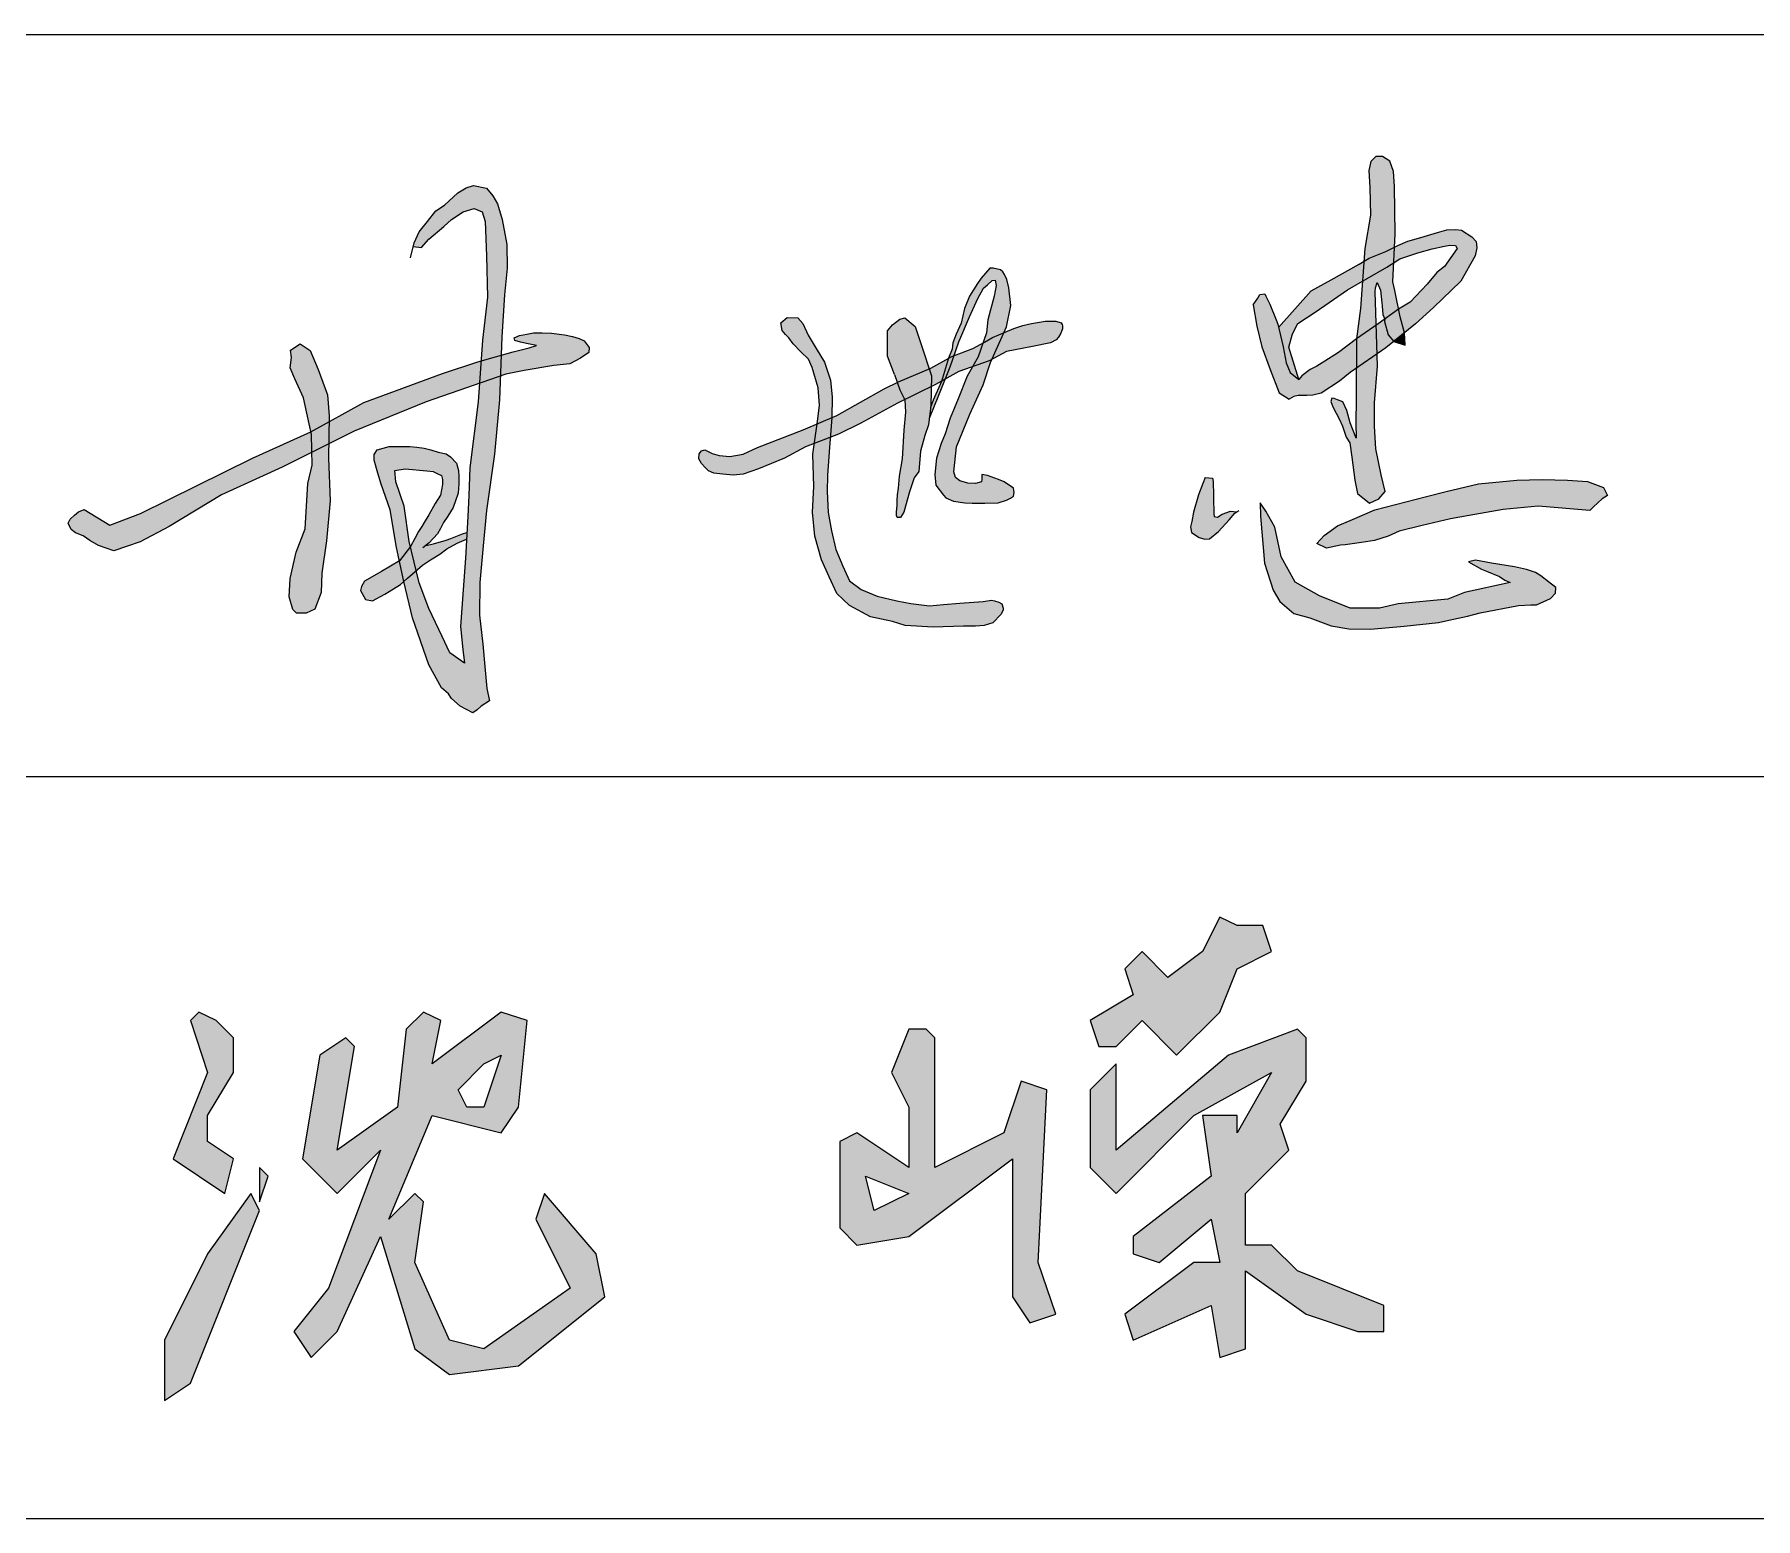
# Model space of a CAD drawing. Header units: millimetres. Extents: x 866309 to 879639, y 39442 to 44891.
# Drawn here: x 871015.65 to 871030.72, y 39488.13 to 39501.13 of the extents above; entities that cross this region are included whole.
import ezdxf

# ---------------------------------------------------------------- set-up
doc = ezdxf.new("R2010")
doc.units = ezdxf.units.MM
doc.header["$LTSCALE"] = 1000
doc.header["$MEASUREMENT"] = 0
doc.layers.add('HATCH', color=8, linetype='Continuous')

msp = doc.modelspace()

# ---------------------------------------------------------------- hatches: boundary and pattern name
at = {"linetype": 'Continuous'}
h = msp.add_hatch(color=256, dxfattribs=at)
h.paths.add_polyline_path([(871024.212, 39491.279), (871024.212, 39490.069), (871024.363, 39489.842), (871024.59, 39489.917), (871024.438, 39490.371), (871024.514, 39491.884), (871024.287, 39491.959), (871024.136, 39491.506), (871023.531, 39491.203), (871023.531, 39492.337), (871023.455, 39492.413), (871023.304, 39492.413), (871023.153, 39492.035), (871023.304, 39491.732), (871023.304, 39491.203), (871022.85, 39491.506), (871022.699, 39491.43), (871022.699, 39490.674), (871022.85, 39490.522), (871023.304, 39490.598)])
h.paths.add_polyline_path([(871023.304, 39490.976), (871023.002, 39490.825), (871022.926, 39491.127)], flags=16)
h.paths.add_polyline_path([(871026.027, 39492.564), (871026.178, 39492.942), (871026.48, 39493.094), (871026.405, 39493.321), (871026.178, 39493.321), (871026.027, 39493.396), (871025.875, 39493.094), (871025.573, 39492.867), (871025.346, 39493.094), (871025.195, 39492.942), (871025.27, 39492.716), (871024.892, 39492.489), (871024.968, 39492.262), (871025.119, 39492.262), (871025.346, 39492.489), (871025.648, 39492.186)])
h.paths.add_polyline_path([(871026.783, 39491.959), (871026.783, 39492.337), (871026.707, 39492.413), (871026.102, 39492.186), (871025.119, 39491.354), (871025.119, 39492.111), (871024.892, 39491.884), (871024.892, 39491.203), (871025.119, 39490.976), (871025.8, 39491.657), (871026.48, 39492.035), (871026.178, 39491.506), (871026.178, 39491.657), (871025.875, 39491.657), (871025.951, 39491.127), (871025.27, 39490.598), (871025.27, 39490.447), (871025.497, 39490.371), (871025.951, 39490.749), (871026.027, 39490.371), (871025.8, 39490.371), (871025.195, 39489.917), (871025.27, 39489.691), (871025.951, 39489.993), (871026.027, 39489.539), (871026.253, 39489.615), (871026.253, 39490.296), (871026.783, 39489.917), (871027.237, 39489.766), (871027.463, 39489.766), (871027.463, 39489.993), (871026.707, 39490.296), (871026.48, 39490.522), (871026.253, 39490.522), (871026.253, 39490.976), (871026.632, 39491.354), (871026.556, 39491.581)])
h = msp.add_hatch(color=256, dxfattribs=at)
h.paths.add_polyline_path([(871017.164, 39491.43), (871017.164, 39491.657), (871017.391, 39492.035), (871017.391, 39492.337), (871017.24, 39492.489), (871017.088, 39492.564), (871017.013, 39492.489), (871017.164, 39492.035), (871016.862, 39491.279), (871017.315, 39490.976), (871017.391, 39491.279)])
h.paths.add_polyline_path([(871017.693, 39491.127), (871017.618, 39491.203), (871017.618, 39490.901)])
h.paths.add_polyline_path([(871017.618, 39490.825), (871017.542, 39490.976), (871017.164, 39490.447), (871016.786, 39489.691), (871016.786, 39489.161), (871017.013, 39489.312)])
h.paths.add_polyline_path([(871019.13, 39491.657), (871019.735, 39491.506), (871019.887, 39491.732), (871019.962, 39492.489), (871019.735, 39492.564), (871019.13, 39492.111), (871019.206, 39492.489), (871019.055, 39492.564), (871018.903, 39492.413), (871018.828, 39491.732), (871018.298, 39491.354), (871018.45, 39492.262), (871018.374, 39492.337), (871018.147, 39492.186), (871017.996, 39491.279), (871018.298, 39490.976), (871018.677, 39491.354), (871018.223, 39490.144), (871017.92, 39489.766), (871018.072, 39489.539), (871018.298, 39489.766), (871018.677, 39490.598), (871018.979, 39489.615), (871019.282, 39489.388), (871019.887, 39489.464), (871020.643, 39490.069), (871020.567, 39490.447), (871020.113, 39490.976), (871020.038, 39490.749), (871020.34, 39490.144), (871019.584, 39489.615), (871019.282, 39489.691), (871018.979, 39490.371), (871019.055, 39490.901), (871018.979, 39490.976), (871018.752, 39490.749)])
h.paths.add_polyline_path([(871019.357, 39491.884), (871019.584, 39492.111), (871019.735, 39492.186), (871019.584, 39491.732), (871019.433, 39491.732)], flags=16)
at = {"layer": 'HATCH'}
for points in [[(871027.557, 39499.795), (871027.547, 39499.925), (871027.515, 39500.016), (871027.452, 39500.058), (871027.393, 39500.058), (871027.351, 39500.013), (871027.333, 39499.936), (871027.34, 39499.785), (871027.347, 39499.543), (871027.298, 39499.252), (871027.29, 39499.141), (871027.336, 39499.168), (871027.48, 39499.227), (871027.559, 39499.264), (871027.564, 39499.381)], [(871019.765, 39498.846), (871019.787, 39499.081), (871019.784, 39499.287), (871019.744, 39499.506), (871019.701, 39499.642), (871019.661, 39499.712), (871019.605, 39499.781), (871019.493, 39499.803), (871019.429, 39499.784), (871019.354, 39499.739), (871019.239, 39499.632), (871019.162, 39499.581), (871019.089, 39499.488), (871019.015, 39499.399), (871018.972, 39499.303), (871018.963, 39499.268), (871019.037, 39499.261), (871019.101, 39499.335), (871019.233, 39499.446), (871019.3, 39499.507), (871019.401, 39499.574), (871019.499, 39499.601), (871019.567, 39499.574), (871019.594, 39499.487), (871019.607, 39499.187), (871019.614, 39498.826), (871019.57, 39498.448), (871019.558, 39498.267), (871019.735, 39498.318), (871019.741, 39498.477)], [(871028.272, 39499.312), (871028.233, 39499.354), (871028.145, 39499.412), (871028.093, 39499.417), (871028.016, 39499.415), (871027.935, 39499.392), (871027.789, 39499.349), (871027.675, 39499.316), (871027.585, 39499.277), (871027.559, 39499.264), (871027.552, 39499.128), (871027.605, 39499.162), (871027.761, 39499.215), (871027.887, 39499.249), (871027.994, 39499.271), (871028.041, 39499.28), (871028.09, 39499.278), (871028.106, 39499.253), (871027.996, 39499.094), (871027.929, 39499.043), (871027.842, 39498.94), (871027.693, 39498.782), (871027.593, 39498.722), (871027.607, 39498.652), (871027.645, 39498.514), (871027.74, 39498.591), (871027.898, 39498.736), (871028.139, 39498.965), (871028.262, 39499.188), (871028.279, 39499.258)], [(871027.559, 39499.264), (871027.48, 39499.227), (871027.336, 39499.168), (871027.29, 39499.141), (871027.277, 39498.965), (871027.489, 39499.087), (871027.552, 39499.128)], [(871023.836, 39498.653), (871023.908, 39498.814), (871023.958, 39498.904), (871023.994, 39498.935), (871024.035, 39498.971), (871024.06, 39498.975), (871024.068, 39498.927), (871024.05, 39498.834), (871023.997, 39498.627), (871023.984, 39498.512), (871023.954, 39498.424), (871023.967, 39498.432), (871024.037, 39498.472), (871024.135, 39498.513), (871024.158, 39498.566), (871024.196, 39498.752), (871024.18, 39498.907), (871024.161, 39498.979), (871024.143, 39499.024), (871024.126, 39499.049), (871024.106, 39499.064), (871024.044, 39499.081), (871024.013, 39499.081), (871023.937, 39498.993), (871023.905, 39498.944), (871023.871, 39498.891), (871023.834, 39498.833), (871023.792, 39498.726), (871023.763, 39498.597), (871023.72, 39498.502), (871023.689, 39498.426), (871023.684, 39498.369), (871023.652, 39498.29), (871023.68, 39498.305), (871023.699, 39498.312), (871023.742, 39498.435)], [(871026.862, 39498.695), (871027.146, 39498.889), (871027.277, 39498.965), (871027.29, 39499.141), (871027.247, 39499.116), (871027.001, 39498.977), (871026.826, 39498.88), (871026.542, 39498.561), (871026.581, 39498.392), (871026.609, 39498.251), (871026.643, 39498.165), (871026.72, 39498.105), (871026.631, 39498.389), (871026.665, 39498.505), (871026.71, 39498.594)], [(871027.552, 39499.128), (871027.489, 39499.087), (871027.277, 39498.965), (871027.259, 39498.725), (871027.224, 39498.462), (871027.397, 39498.579), (871027.394, 39498.691), (871027.389, 39498.873), (871027.391, 39498.906), (871027.406, 39498.953), (871027.434, 39498.888), (871027.447, 39498.777), (871027.449, 39498.747), (871027.455, 39498.674), (871027.471, 39498.632), (871027.593, 39498.722), (871027.561, 39498.883), (871027.543, 39498.96)], [(871026.535, 39498.589), (871026.52, 39498.628), (871026.464, 39498.763), (871026.429, 39498.833), (871026.421, 39498.856), (871026.378, 39498.848), (871026.361, 39498.817), (871026.32, 39498.759), (871026.352, 39498.572), (871026.395, 39498.39), (871026.467, 39498.191), (871026.548, 39497.989), (871026.634, 39497.932), (871026.676, 39497.957), (871026.713, 39497.963), (871026.738, 39497.964), (871026.788, 39497.964), (871026.843, 39497.966), (871026.914, 39497.985), (871027.075, 39498.09), (871027.169, 39498.167), (871027.222, 39498.204), (871027.224, 39498.462), (871027.066, 39498.34), (871026.946, 39498.265), (871026.876, 39498.222), (871026.82, 39498.191), (871026.746, 39498.138), (871026.72, 39498.105), (871026.643, 39498.165), (871026.609, 39498.251), (871026.581, 39498.392)], [(871027.607, 39498.652), (871027.593, 39498.722), (871027.592, 39498.722), (871027.471, 39498.632), (871027.469, 39498.613), (871027.501, 39498.497), (871027.55, 39498.437), (871027.645, 39498.514)], [(871022.618, 39498.098), (871022.567, 39498.256), (871022.493, 39498.377), (871022.423, 39498.492), (871022.376, 39498.596), (871022.333, 39498.645), (871022.238, 39498.649), (871022.184, 39498.6), (871022.195, 39498.534), (871022.225, 39498.5), (871022.252, 39498.47), (871022.29, 39498.417), (871022.359, 39498.346), (871022.426, 39498.283), (871022.457, 39498.209), (871022.511, 39498.032), (871022.523, 39497.88), (871022.504, 39497.736), (871022.501, 39497.716), (871022.629, 39497.771), (871022.633, 39497.95)], [(871023.413, 39498.412), (871023.361, 39498.568), (871023.269, 39498.644), (871023.224, 39498.632), (871023.16, 39498.584), (871023.116, 39498.532), (871023.116, 39498.448), (871023.116, 39498.308), (871023.18, 39498.147), (871023.203, 39498.08), (871023.214, 39498.085), (871023.484, 39498.2)], [(871024.546, 39498.427), (871024.593, 39498.452), (871024.615, 39498.474), (871024.636, 39498.509), (871024.651, 39498.547), (871024.651, 39498.575), (871024.647, 39498.586), (871024.638, 39498.6), (871024.591, 39498.615), (871024.498, 39498.615), (871024.448, 39498.608), (871024.378, 39498.595), (871024.301, 39498.578), (871024.224, 39498.552), (871024.147, 39498.518), (871024.135, 39498.513), (871024.032, 39498.281), (871024.16, 39498.349), (871024.387, 39498.393)], [(871027.397, 39498.579), (871027.224, 39498.462), (871027.222, 39498.204), (871027.405, 39498.328)], [(871027.501, 39498.497), (871027.469, 39498.613), (871027.471, 39498.632), (871027.415, 39498.591), (871027.397, 39498.579), (871027.405, 39498.328), (871027.482, 39498.382), (871027.55, 39498.437)], [(871018.215, 39497.971), (871018.132, 39498.193), (871018.062, 39498.359), (871017.974, 39498.416), (871017.891, 39498.36), (871017.897, 39498.296), (871017.886, 39498.208), (871017.929, 39498.109), (871018.003, 39497.945), (871018.032, 39497.811), (871018.068, 39497.647), (871018.228, 39497.736), (871018.229, 39497.786)], [(871020.428, 39498.29), (871020.502, 39498.342), (871020.504, 39498.385), (871020.461, 39498.443), (871020.416, 39498.465), (871020.358, 39498.48), (871020.29, 39498.496), (871020.175, 39498.509), (871020.094, 39498.513), (871020.018, 39498.513), (871019.958, 39498.502), (871019.896, 39498.49), (871019.849, 39498.469), (871019.853, 39498.445), (871019.904, 39498.432), (871019.972, 39498.416), (871020.043, 39498.401), (871019.981, 39498.383), (871019.838, 39498.348), (871019.735, 39498.318), (871019.728, 39498.134), (871019.775, 39498.15), (871019.937, 39498.183), (871020.195, 39498.226), (871020.337, 39498.243)], [(871023.912, 39498.303), (871023.954, 39498.424), (871023.864, 39498.375), (871023.699, 39498.312), (871023.665, 39498.215), (871023.622, 39498.107), (871023.741, 39498.175), (871023.861, 39498.217)], [(871024.135, 39498.513), (871024.037, 39498.472), (871023.967, 39498.432), (871023.954, 39498.424), (871023.912, 39498.303), (871023.861, 39498.217), (871024.009, 39498.269), (871024.032, 39498.281)], [(871027.645, 39498.514), (871027.55, 39498.437), (871027.649, 39498.406)], [(871019.077, 39497.908), (871019.544, 39498.07), (871019.558, 39498.267), (871019.529, 39498.259), (871019.222, 39498.158), (871018.532, 39497.904), (871018.228, 39497.736), (871018.224, 39497.541), (871018.447, 39497.652)], [(871019.735, 39498.318), (871019.558, 39498.267), (871019.544, 39498.07), (871019.728, 39498.134)], [(871023.652, 39498.29), (871023.497, 39498.205), (871023.484, 39498.2), (871023.504, 39498.138), (871023.502, 39498.041), (871023.539, 39498.06), (871023.59, 39498.088)], [(871023.956, 39498.058), (871024.02, 39498.254), (871024.032, 39498.281), (871024.009, 39498.269), (871023.861, 39498.217), (871023.814, 39498.135), (871023.736, 39497.936), (871023.665, 39497.767), (871023.621, 39497.63), (871023.586, 39497.543), (871023.547, 39497.415), (871023.531, 39497.273), (871023.54, 39497.178), (871023.607, 39497.092), (871023.627, 39497.067), (871023.696, 39497.04), (871023.795, 39497.023), (871023.86, 39497.021), (871023.969, 39497.021), (871024.087, 39497.025), (871024.158, 39497.048), (871024.193, 39497.064), (871024.222, 39497.084), (871024.228, 39497.115), (871024.22, 39497.153), (871024.138, 39497.209), (871024.088, 39497.228), (871023.994, 39497.263), (871023.944, 39497.271), (871023.944, 39497.232), (871023.941, 39497.208), (871023.889, 39497.194), (871023.82, 39497.197), (871023.751, 39497.216), (871023.713, 39497.245), (871023.697, 39497.296), (871023.721, 39497.516), (871023.839, 39497.802)], [(871023.699, 39498.312), (871023.68, 39498.305), (871023.652, 39498.29), (871023.59, 39498.088), (871023.622, 39498.107), (871023.665, 39498.215)], [(871027.408, 39498.222), (871027.405, 39498.328), (871027.222, 39498.204), (871027.221, 39497.936), (871027.219, 39497.722), (871027.221, 39497.592), (871027.168, 39497.726), (871027.14, 39497.832), (871027.105, 39497.908), (871027.057, 39497.927), (871027.03, 39497.939), (871027.009, 39497.941), (871027, 39497.912), (871027.017, 39497.866), (871027.075, 39497.754), (871027.102, 39497.695), (871027.133, 39497.6), (871027.167, 39497.549), (871027.183, 39497.423), (871027.211, 39497.224), (871027.234, 39497.107), (871027.339, 39497.022), (871027.419, 39497.059), (871027.474, 39497.123), (871027.44, 39497.269), (871027.394, 39497.498), (871027.383, 39497.697), (871027.383, 39497.899)], [(871019.015, 39496.324), (871018.99, 39496.429), (871018.915, 39496.364), (871018.882, 39496.336), (871018.882, 39496.334), (871018.958, 39496.016), (871019.101, 39495.604), (871019.211, 39495.405), (871019.273, 39495.351), (871019.299, 39495.311), (871019.376, 39495.242), (871019.485, 39495.186), (871019.524, 39495.212), (871019.558, 39495.244), (871019.631, 39495.289), (871019.61, 39495.399), (871019.593, 39495.559), (871019.573, 39495.787), (871019.545, 39496.04), (871019.549, 39496.325), (871019.578, 39496.647), (871019.605, 39496.956), (871019.675, 39497.45), (871019.72, 39497.926), (871019.728, 39498.134), (871019.544, 39498.07), (871019.533, 39497.908), (871019.459, 39497.331), (871019.452, 39497.087), (871019.442, 39496.905), (871019.422, 39496.54), (871019.401, 39496.261), (871019.378, 39495.94), (871019.398, 39495.739), (871019.412, 39495.621), (871019.285, 39495.711), (871019.219, 39495.852), (871019.1, 39496.1)], [(871023.504, 39498.138), (871023.484, 39498.2), (871023.214, 39498.085), (871023.203, 39498.08), (871023.226, 39498.014), (871023.269, 39497.927), (871023.502, 39498.041)], [(871023.622, 39498.107), (871023.59, 39498.088), (871023.517, 39497.924), (871023.495, 39497.86), (871023.484, 39497.766), (871023.566, 39497.966)], [(871023.206, 39497.897), (871023.269, 39497.927), (871023.226, 39498.014), (871023.203, 39498.08), (871023.087, 39498.023), (871022.675, 39497.79), (871022.629, 39497.771), (871022.617, 39497.598), (871022.688, 39497.625), (871022.884, 39497.723)], [(871023.497, 39497.875), (871023.502, 39498.041), (871023.269, 39497.927), (871023.274, 39497.819), (871023.26, 39497.661), (871023.245, 39497.409), (871023.22, 39497.257), (871023.211, 39497.154), (871023.201, 39497.095), (871023.199, 39497.045), (871023.199, 39497.001), (871023.192, 39496.944), (871023.193, 39496.915), (871023.198, 39496.903), (871023.205, 39496.896), (871023.232, 39496.897), (871023.261, 39496.941), (871023.311, 39497.122), (871023.352, 39497.242), (871023.393, 39497.298), (871023.405, 39497.478), (871023.445, 39497.614), (871023.477, 39497.707)], [(871017.284, 39497.093), (871017.816, 39497.338), (871018.077, 39497.468), (871018.073, 39497.624), (871018.068, 39497.647), (871017.557, 39497.415), (871016.577, 39496.931), (871016.308, 39496.829), (871016.084, 39496.967), (871016.032, 39496.944), (871015.997, 39496.917), (871015.961, 39496.882), (871015.943, 39496.845), (871015.968, 39496.792), (871016.007, 39496.761), (871016.073, 39496.734), (871016.133, 39496.695), (871016.209, 39496.651), (871016.343, 39496.604), (871016.454, 39496.641), (871016.574, 39496.684), (871016.828, 39496.816)], [(871018.228, 39497.736), (871018.068, 39497.647), (871018.073, 39497.624), (871018.077, 39497.468), (871018.224, 39497.541)], [(871022.398, 39497.516), (871022.478, 39497.546), (871022.501, 39497.716), (871022.38, 39497.665), (871021.978, 39497.51), (871021.853, 39497.451), (871021.736, 39497.43), (871021.644, 39497.439), (871021.583, 39497.456), (871021.517, 39497.489), (871021.49, 39497.48), (871021.469, 39497.454), (871021.466, 39497.411), (871021.49, 39497.369), (871021.521, 39497.333), (871021.551, 39497.305), (871021.596, 39497.283), (871021.674, 39497.274), (871021.765, 39497.267), (871021.853, 39497.274), (871021.989, 39497.321), (871022.216, 39497.416)], [(871022.629, 39497.771), (871022.501, 39497.716), (871022.478, 39497.546), (871022.617, 39497.598)], [(871018.238, 39497.041), (871018.222, 39497.416), (871018.224, 39497.541), (871018.077, 39497.468), (871018.08, 39497.353), (871018.042, 39497.195), (871018.017, 39496.797), (871017.938, 39496.592), (871017.886, 39496.36), (871017.877, 39496.202), (871017.911, 39496.089), (871017.942, 39496.058), (871018.028, 39496.058), (871018.102, 39496.094), (871018.159, 39496.238), (871018.163, 39496.407), (871018.204, 39496.691)], [(871019.29, 39497.428), (871019.253, 39497.452), (871019.182, 39497.469), (871019.118, 39497.489), (871019.061, 39497.502), (871018.997, 39497.512), (871018.936, 39497.519), (871018.838, 39497.519), (871018.754, 39497.519), (871018.649, 39497.489), (871018.622, 39497.448), (871018.622, 39497.398), (871018.653, 39497.283), (871018.683, 39497.189), (871018.761, 39496.963), (871018.818, 39496.633), (871018.843, 39496.517), (871018.94, 39496.642), (871018.93, 39496.685), (871018.884, 39496.996), (871018.811, 39497.207), (871018.802, 39497.307), (871018.893, 39497.322), (871019.084, 39497.305), (871019.139, 39497.298), (871019.18, 39497.278), (871019.211, 39497.263), (871019.221, 39497.229), (871019.221, 39497.185), (871019.204, 39497.092), (871019.156, 39497.018), (871019.1, 39496.918), (871019.061, 39496.853), (871019.039, 39496.816), (871019.011, 39496.772), (871018.978, 39496.712), (871018.94, 39496.642), (871018.99, 39496.429), (871019.045, 39496.477), (871019.117, 39496.524), (871019.197, 39496.574), (871019.258, 39496.62), (871019.349, 39496.67), (871019.431, 39496.707), (871019.434, 39496.763), (871019.397, 39496.752), (871019.295, 39496.713), (871019.252, 39496.696), (871019.141, 39496.665), (871019.076, 39496.651), (871019.105, 39496.673), (871019.176, 39496.754), (871019.202, 39496.798), (871019.229, 39496.852), (871019.267, 39496.906), (871019.314, 39496.983), (871019.358, 39497.108), (871019.364, 39497.192), (871019.364, 39497.256), (871019.361, 39497.307), (871019.344, 39497.371)], [(871022.59, 39497.124), (871022.593, 39497.265), (871022.608, 39497.471), (871022.617, 39497.598), (871022.478, 39497.546), (871022.465, 39497.451), (871022.471, 39497.167), (871022.461, 39496.943), (871022.482, 39496.733), (871022.539, 39496.526), (871022.608, 39496.377), (871022.673, 39496.23), (871022.786, 39496.124), (871022.968, 39496.027), (871023.161, 39495.986), (871023.272, 39495.951), (871023.517, 39495.936), (871023.784, 39495.943), (871023.888, 39495.944), (871023.963, 39495.95), (871024.041, 39495.973), (871024.113, 39496.05), (871024.131, 39496.086), (871024.131, 39496.102), (871024.118, 39496.14), (871024.091, 39496.154), (871024.054, 39496.166), (871024.027, 39496.172), (871023.956, 39496.159), (871023.751, 39496.145), (871023.608, 39496.133), (871023.486, 39496.122), (871023.321, 39496.141), (871023.198, 39496.167), (871023.026, 39496.208), (871022.888, 39496.264), (871022.786, 39496.342), (871022.726, 39496.469), (871022.664, 39496.616), (871022.627, 39496.779), (871022.597, 39496.939)], [(871026.11, 39496.875), (871026.16, 39496.935), (871026.177, 39496.946), (871026.12, 39496.95), (871026.047, 39496.925), (871026.007, 39496.9), (871025.979, 39496.905), (871025.976, 39496.932), (871025.976, 39496.97), (871025.971, 39497.028), (871025.971, 39497.07), (871025.971, 39497.131), (871025.969, 39497.166), (871025.969, 39497.211), (871025.964, 39497.241), (871025.899, 39497.246), (871025.878, 39497.193), (871025.841, 39497.093), (871025.796, 39496.942), (871025.781, 39496.862), (871025.77, 39496.814), (871025.778, 39496.764), (871025.846, 39496.722), (871025.896, 39496.707), (871025.936, 39496.709), (871026.017, 39496.772)], [(871027.799, 39496.827), (871028.048, 39496.883), (871028.211, 39496.914), (871028.509, 39496.965), (871028.815, 39496.995), (871029.268, 39496.957), (871029.301, 39496.99), (871029.375, 39497.059), (871029.421, 39497.087), (871029.387, 39497.158), (871029.247, 39497.212), (871029.072, 39497.224), (871028.85, 39497.229), (871028.627, 39497.222), (871028.292, 39497.191), (871028.01, 39497.123), (871027.837, 39497.079), (871027.386, 39496.962), (871027.19, 39496.878), (871027.058, 39496.822), (871026.941, 39496.738), (871026.877, 39496.667), (871026.961, 39496.626), (871027.083, 39496.654), (871027.124, 39496.657), (871027.269, 39496.677), (871027.381, 39496.695), (871027.501, 39496.731), (871027.598, 39496.776)], [(871026.508, 39496.811), (871026.431, 39496.951), (871026.381, 39497.025), (871026.383, 39496.907), (871026.418, 39496.495), (871026.494, 39496.259), (871026.554, 39496.161), (871026.675, 39496.056), (871026.815, 39496.016), (871027.001, 39495.947), (871027.156, 39495.921), (871027.346, 39495.919), (871027.642, 39495.943), (871027.943, 39495.977), (871028.032, 39495.997), (871028.195, 39496.031), (871028.308, 39496.062), (871028.643, 39496.124), (871028.75, 39496.132), (871028.801, 39496.132), (871028.922, 39496.185), (871028.968, 39496.233), (871028.97, 39496.282), (871028.907, 39496.332), (871028.837, 39496.386), (871028.791, 39496.414), (871028.714, 39496.441), (871028.607, 39496.463), (871028.407, 39496.495), (871028.265, 39496.521), (871028.204, 39496.507), (871028.319, 39496.443), (871028.363, 39496.425), (871028.476, 39496.378), (871028.524, 39496.348), (871028.569, 39496.326), (871028.169, 39496.239), (871028.023, 39496.18), (871027.588, 39496.14), (871027.426, 39496.101), (871027.17, 39496.101), (871026.901, 39496.211), (871026.688, 39496.33), (871026.566, 39496.552)], [(871018.94, 39496.642), (871018.843, 39496.517), (871018.882, 39496.336), (871018.915, 39496.364), (871018.99, 39496.429)], [(871018.882, 39496.336), (871018.843, 39496.517), (871018.687, 39496.422), (871018.539, 39496.338), (871018.51, 39496.292), (871018.502, 39496.255), (871018.547, 39496.177), (871018.608, 39496.166), (871018.717, 39496.225), (871018.791, 39496.27), (871018.852, 39496.309)]]:
    msp.add_hatch(color=256, dxfattribs=at).paths.add_polyline_path(points)

# ---------------------------------------------------------------- linework, layer by layer
for p, q in [((870998.048, 39501.127), (871108.048, 39501.127)), ((870998.048, 39494.627), (871053.048, 39494.627)), ((870998.048, 39488.127), (871053.048, 39488.127))]:
    msp.add_line(p, q)
for points in [[(871027.469, 39498.613), (871027.501, 39498.497), (871027.55, 39498.437), (871027.649, 39498.406), (871027.645, 39498.514), (871027.607, 39498.652), (871027.561, 39498.883), (871027.543, 39498.96), (871027.564, 39499.381), (871027.557, 39499.795), (871027.547, 39499.925), (871027.515, 39500.016), (871027.452, 39500.058), (871027.393, 39500.058), (871027.351, 39500.013), (871027.333, 39499.936), (871027.34, 39499.785), (871027.347, 39499.543), (871027.298, 39499.252), (871027.259, 39498.725), (871027.224, 39498.462), (871027.221, 39497.936), (871027.219, 39497.722), (871027.221, 39497.592), (871027.168, 39497.726), (871027.14, 39497.832), (871027.105, 39497.908)], [(871018.94, 39499.17), (871018.972, 39499.303), (871019.015, 39499.399), (871019.089, 39499.488), (871019.162, 39499.581), (871019.239, 39499.632), (871019.354, 39499.739), (871019.429, 39499.784), (871019.493, 39499.803), (871019.605, 39499.781), (871019.661, 39499.712), (871019.701, 39499.642), (871019.744, 39499.506), (871019.784, 39499.287), (871019.787, 39499.081), (871019.765, 39498.846), (871019.741, 39498.477), (871019.72, 39497.926), (871019.675, 39497.45), (871019.605, 39496.956), (871019.578, 39496.647), (871019.549, 39496.325), (871019.545, 39496.04), (871019.573, 39495.787), (871019.593, 39495.559), (871019.61, 39495.399), (871019.631, 39495.289), (871019.558, 39495.244), (871019.524, 39495.212), (871019.485, 39495.186), (871019.376, 39495.242), (871019.299, 39495.311), (871019.273, 39495.351), (871019.211, 39495.405), (871019.101, 39495.604), (871018.958, 39496.016), (871018.882, 39496.334), (871018.818, 39496.633), (871018.761, 39496.963), (871018.683, 39497.189), (871018.653, 39497.283), (871018.622, 39497.398), (871018.622, 39497.448), (871018.649, 39497.489), (871018.649, 39497.489), (871018.754, 39497.519), (871018.838, 39497.519), (871018.838, 39497.519), (871018.936, 39497.519), (871018.997, 39497.512), (871019.061, 39497.502), (871019.118, 39497.489), (871019.182, 39497.469), (871019.253, 39497.452), (871019.29, 39497.428), (871019.344, 39497.371), (871019.361, 39497.307), (871019.364, 39497.256), (871019.364, 39497.192), (871019.358, 39497.108), (871019.314, 39496.983), (871019.267, 39496.906), (871019.229, 39496.852), (871019.202, 39496.798), (871019.176, 39496.754), (871019.176, 39496.754), (871019.105, 39496.673), (871019.047, 39496.63)], [(871018.963, 39499.268), (871019.037, 39499.261), (871019.037, 39499.261), (871019.101, 39499.335), (871019.233, 39499.446), (871019.3, 39499.507), (871019.401, 39499.574), (871019.499, 39499.601), (871019.499, 39499.601), (871019.567, 39499.574), (871019.594, 39499.487), (871019.607, 39499.187), (871019.614, 39498.826), (871019.57, 39498.448), (871019.533, 39497.908), (871019.459, 39497.331), (871019.452, 39497.087), (871019.442, 39496.905), (871019.422, 39496.54), (871019.401, 39496.261), (871019.378, 39495.94), (871019.398, 39495.739), (871019.412, 39495.621), (871019.412, 39495.621), (871019.285, 39495.711), (871019.219, 39495.852), (871019.1, 39496.1), (871019.015, 39496.324), (871018.93, 39496.685), (871018.884, 39496.996), (871018.811, 39497.207), (871018.802, 39497.307), (871018.802, 39497.307), (871018.893, 39497.322), (871019.084, 39497.305), (871019.084, 39497.305), (871019.139, 39497.298), (871019.18, 39497.278), (871019.211, 39497.263), (871019.221, 39497.229), (871019.221, 39497.185), (871019.204, 39497.092), (871019.156, 39497.018), (871019.1, 39496.918), (871019.061, 39496.853), (871019.039, 39496.816), (871019.011, 39496.772), (871018.978, 39496.712), (871018.94, 39496.642), (871018.843, 39496.517), (871018.687, 39496.422), (871018.539, 39496.338), (871018.51, 39496.292), (871018.502, 39496.255), (871018.547, 39496.177), (871018.608, 39496.166), (871018.717, 39496.225), (871018.791, 39496.27), (871018.852, 39496.309), (871018.915, 39496.364), (871019.045, 39496.477), (871019.117, 39496.524), (871019.197, 39496.574), (871019.258, 39496.62), (871019.349, 39496.67), (871019.431, 39496.707)], [(871026.542, 39498.561), (871026.826, 39498.88), (871027.001, 39498.977), (871027.247, 39499.116), (871027.336, 39499.168), (871027.48, 39499.227), (871027.585, 39499.277), (871027.675, 39499.316), (871027.789, 39499.349), (871027.935, 39499.392), (871028.016, 39499.415), (871028.093, 39499.417), (871028.145, 39499.412), (871028.233, 39499.354), (871028.272, 39499.312), (871028.279, 39499.258), (871028.262, 39499.188), (871028.139, 39498.965), (871027.898, 39498.736), (871027.74, 39498.591), (871027.482, 39498.382), (871027.169, 39498.167), (871027.075, 39498.09), (871026.914, 39497.985), (871026.843, 39497.966), (871026.788, 39497.964), (871026.738, 39497.964), (871026.713, 39497.963), (871026.676, 39497.957), (871026.634, 39497.932)], [(871026.32, 39498.759), (871026.361, 39498.817), (871026.378, 39498.848), (871026.378, 39498.848), (871026.421, 39498.856), (871026.429, 39498.833), (871026.464, 39498.763), (871026.52, 39498.628), (871026.535, 39498.589), (871026.581, 39498.392), (871026.609, 39498.251), (871026.643, 39498.165), (871026.72, 39498.105), (871026.631, 39498.389), (871026.665, 39498.505), (871026.71, 39498.594), (871026.862, 39498.695), (871027.146, 39498.889), (871027.489, 39499.087), (871027.605, 39499.162), (871027.761, 39499.215), (871027.887, 39499.249), (871027.994, 39499.271), (871028.041, 39499.28), (871028.09, 39499.278), (871028.106, 39499.253), (871027.996, 39499.094), (871027.929, 39499.043), (871027.842, 39498.94), (871027.693, 39498.782), (871027.592, 39498.722), (871027.415, 39498.591), (871027.224, 39498.462), (871027.066, 39498.34), (871026.946, 39498.265), (871026.876, 39498.222), (871026.82, 39498.191), (871026.746, 39498.138), (871026.72, 39498.105)], [(871023.484, 39497.766), (871023.566, 39497.966), (871023.665, 39498.215), (871023.742, 39498.435), (871023.836, 39498.653), (871023.908, 39498.814), (871023.958, 39498.904), (871023.994, 39498.935), (871024.035, 39498.971), (871024.06, 39498.975), (871024.068, 39498.927), (871024.05, 39498.834), (871023.997, 39498.627), (871023.984, 39498.512), (871023.912, 39498.303), (871023.814, 39498.135), (871023.736, 39497.936), (871023.665, 39497.767), (871023.621, 39497.63), (871023.586, 39497.543), (871023.547, 39497.415), (871023.531, 39497.273), (871023.54, 39497.178), (871023.607, 39497.092), (871023.627, 39497.067), (871023.696, 39497.04), (871023.795, 39497.023), (871023.86, 39497.021), (871023.969, 39497.021), (871024.087, 39497.025), (871024.158, 39497.048), (871024.193, 39497.064), (871024.222, 39497.084), (871024.228, 39497.115), (871024.22, 39497.153), (871024.138, 39497.209), (871024.088, 39497.228), (871023.994, 39497.263), (871023.944, 39497.271), (871023.944, 39497.232), (871023.941, 39497.208), (871023.889, 39497.194), (871023.82, 39497.197), (871023.751, 39497.216), (871023.713, 39497.245), (871023.697, 39497.296), (871023.721, 39497.516), (871023.839, 39497.802), (871023.956, 39498.058), (871024.02, 39498.254), (871024.158, 39498.566), (871024.196, 39498.752), (871024.18, 39498.907), (871024.161, 39498.979), (871024.143, 39499.024), (871024.126, 39499.049), (871024.106, 39499.064), (871024.044, 39499.081), (871024.013, 39499.081), (871023.937, 39498.993), (871023.905, 39498.944), (871023.871, 39498.891), (871023.834, 39498.833), (871023.792, 39498.726), (871023.763, 39498.597), (871023.72, 39498.502), (871023.689, 39498.426), (871023.684, 39498.369)], [(871027.105, 39497.908), (871027.057, 39497.927), (871027.03, 39497.939), (871027.009, 39497.941), (871027, 39497.912), (871027.017, 39497.866), (871027.075, 39497.754), (871027.102, 39497.695), (871027.133, 39497.6), (871027.167, 39497.549), (871027.183, 39497.423), (871027.211, 39497.224), (871027.234, 39497.107), (871027.339, 39497.022), (871027.419, 39497.059), (871027.474, 39497.123), (871027.474, 39497.123), (871027.44, 39497.269), (871027.394, 39497.498), (871027.383, 39497.697), (871027.383, 39497.899), (871027.408, 39498.222), (871027.394, 39498.691), (871027.389, 39498.873), (871027.391, 39498.906), (871027.406, 39498.953), (871027.406, 39498.953), (871027.434, 39498.888), (871027.447, 39498.777), (871027.449, 39498.747), (871027.455, 39498.674), (871027.471, 39498.632), (871027.469, 39498.613)], [(871026.32, 39498.759), (871026.352, 39498.572), (871026.395, 39498.39), (871026.467, 39498.191), (871026.548, 39497.989), (871026.634, 39497.932)], [(871024.638, 39498.6), (871024.647, 39498.586), (871024.651, 39498.575), (871024.651, 39498.547), (871024.636, 39498.509), (871024.615, 39498.474), (871024.593, 39498.452), (871024.546, 39498.427), (871024.387, 39498.393), (871024.16, 39498.349), (871024.009, 39498.269), (871023.741, 39498.175), (871023.539, 39498.06), (871023.206, 39497.897), (871022.884, 39497.723), (871022.688, 39497.625), (871022.398, 39497.516), (871022.216, 39497.416), (871021.989, 39497.321), (871021.853, 39497.274), (871021.765, 39497.267), (871021.674, 39497.274), (871021.596, 39497.283), (871021.551, 39497.305), (871021.521, 39497.333), (871021.49, 39497.369), (871021.466, 39497.411), (871021.469, 39497.454), (871021.49, 39497.48), (871021.517, 39497.489)], [(871021.517, 39497.489), (871021.583, 39497.456), (871021.644, 39497.439), (871021.736, 39497.43), (871021.853, 39497.451), (871021.978, 39497.51), (871022.38, 39497.665), (871022.675, 39497.79), (871023.087, 39498.023), (871023.214, 39498.085), (871023.497, 39498.205), (871023.68, 39498.305), (871023.864, 39498.375), (871023.967, 39498.432), (871024.037, 39498.472), (871024.147, 39498.518), (871024.224, 39498.552), (871024.301, 39498.578), (871024.378, 39498.595), (871024.448, 39498.608), (871024.498, 39498.615), (871024.591, 39498.615), (871024.591, 39498.615), (871024.638, 39498.6)], [(871022.195, 39498.534), (871022.184, 39498.6), (871022.238, 39498.649), (871022.333, 39498.645), (871022.376, 39498.596), (871022.423, 39498.492), (871022.493, 39498.377), (871022.567, 39498.256), (871022.618, 39498.098), (871022.633, 39497.95), (871022.629, 39497.771), (871022.608, 39497.471), (871022.593, 39497.265), (871022.59, 39497.124), (871022.597, 39496.939), (871022.627, 39496.779), (871022.664, 39496.616), (871022.726, 39496.469), (871022.786, 39496.342), (871022.888, 39496.264), (871023.026, 39496.208), (871023.198, 39496.167), (871023.321, 39496.141), (871023.486, 39496.122), (871023.608, 39496.133), (871023.751, 39496.145), (871023.956, 39496.159), (871024.027, 39496.172), (871024.054, 39496.166), (871024.091, 39496.154), (871024.118, 39496.14), (871024.131, 39496.102), (871024.131, 39496.086), (871024.113, 39496.05), (871024.041, 39495.973), (871023.963, 39495.95), (871023.888, 39495.944), (871023.784, 39495.943), (871023.517, 39495.936), (871023.272, 39495.951), (871023.161, 39495.986), (871022.968, 39496.027), (871022.786, 39496.124), (871022.673, 39496.23), (871022.608, 39496.377), (871022.539, 39496.526), (871022.482, 39496.733), (871022.461, 39496.943), (871022.471, 39497.167), (871022.465, 39497.451), (871022.504, 39497.736), (871022.523, 39497.88), (871022.511, 39498.032), (871022.457, 39498.209), (871022.426, 39498.283), (871022.359, 39498.346), (871022.29, 39498.417), (871022.252, 39498.47), (871022.225, 39498.5), (871022.195, 39498.534)], [(871023.18, 39498.147), (871023.116, 39498.308), (871023.116, 39498.448), (871023.116, 39498.532), (871023.16, 39498.584), (871023.224, 39498.632), (871023.269, 39498.644), (871023.361, 39498.568), (871023.413, 39498.412), (871023.504, 39498.138), (871023.497, 39497.875), (871023.477, 39497.707), (871023.445, 39497.614), (871023.405, 39497.478), (871023.393, 39497.298), (871023.352, 39497.242), (871023.311, 39497.122), (871023.261, 39496.941), (871023.232, 39496.897), (871023.205, 39496.896)], [(871016.084, 39496.967), (871016.308, 39496.829), (871016.577, 39496.931), (871017.557, 39497.415), (871018.068, 39497.647), (871018.532, 39497.904), (871019.222, 39498.158), (871019.529, 39498.259), (871019.838, 39498.348), (871019.981, 39498.383), (871020.043, 39498.401), (871019.972, 39498.416), (871019.904, 39498.432), (871019.853, 39498.445), (871019.853, 39498.445), (871019.849, 39498.469), (871019.896, 39498.49), (871019.958, 39498.502), (871020.018, 39498.513), (871020.094, 39498.513), (871020.175, 39498.509), (871020.29, 39498.496), (871020.358, 39498.48), (871020.416, 39498.465), (871020.461, 39498.443), (871020.504, 39498.385), (871020.502, 39498.342), (871020.428, 39498.29), (871020.337, 39498.243), (871020.195, 39498.226), (871019.937, 39498.183), (871019.775, 39498.15), (871019.077, 39497.908), (871018.447, 39497.652), (871017.816, 39497.338), (871017.284, 39497.093), (871016.828, 39496.816), (871016.574, 39496.684), (871016.454, 39496.641), (871016.343, 39496.604), (871016.209, 39496.651), (871016.133, 39496.695), (871016.073, 39496.734), (871016.007, 39496.761), (871015.968, 39496.792), (871015.943, 39496.845), (871015.961, 39496.882), (871015.997, 39496.917), (871016.032, 39496.944), (871016.084, 39496.967)], [(871017.891, 39498.36), (871017.974, 39498.416), (871018.062, 39498.359), (871018.132, 39498.193), (871018.215, 39497.971), (871018.229, 39497.786), (871018.222, 39497.416), (871018.238, 39497.041), (871018.204, 39496.691), (871018.163, 39496.407), (871018.159, 39496.238), (871018.102, 39496.094), (871018.028, 39496.058), (871017.942, 39496.058), (871017.911, 39496.089), (871017.877, 39496.202), (871017.886, 39496.36), (871017.938, 39496.592), (871018.017, 39496.797), (871018.042, 39497.195), (871018.08, 39497.353), (871018.073, 39497.624), (871018.032, 39497.811), (871018.003, 39497.945), (871017.929, 39498.109), (871017.886, 39498.208), (871017.897, 39498.296), (871017.891, 39498.36)], [(871023.684, 39498.369), (871023.652, 39498.29), (871023.59, 39498.088), (871023.517, 39497.924), (871023.495, 39497.86)], [(871023.18, 39498.147), (871023.226, 39498.014), (871023.269, 39497.927), (871023.274, 39497.819), (871023.26, 39497.661), (871023.245, 39497.409), (871023.22, 39497.257), (871023.211, 39497.154), (871023.201, 39497.095), (871023.199, 39497.045), (871023.199, 39497.001), (871023.192, 39496.944), (871023.193, 39496.915)], [(871025.899, 39497.246), (871025.878, 39497.193), (871025.841, 39497.093), (871025.796, 39496.942), (871025.781, 39496.862), (871025.77, 39496.814), (871025.778, 39496.764), (871025.778, 39496.764), (871025.846, 39496.722), (871025.896, 39496.707), (871025.936, 39496.709), (871026.017, 39496.772), (871026.11, 39496.875), (871026.16, 39496.935), (871026.195, 39496.957)], [(871025.899, 39497.246), (871025.964, 39497.241), (871025.969, 39497.211), (871025.969, 39497.166), (871025.971, 39497.131), (871025.971, 39497.07), (871025.971, 39497.028), (871025.976, 39496.97), (871025.976, 39496.932), (871025.979, 39496.905), (871025.979, 39496.905), (871026.007, 39496.9), (871026.047, 39496.925), (871026.12, 39496.95), (871026.12, 39496.95), (871026.177, 39496.946)], [(871026.941, 39496.738), (871027.058, 39496.822), (871027.19, 39496.878), (871027.386, 39496.962), (871027.837, 39497.079), (871028.01, 39497.123), (871028.292, 39497.191), (871028.627, 39497.222), (871028.85, 39497.229), (871029.072, 39497.224), (871029.247, 39497.212), (871029.387, 39497.158), (871029.387, 39497.158), (871029.421, 39497.087), (871029.375, 39497.059), (871029.301, 39496.99), (871029.268, 39496.957), (871029.268, 39496.957), (871028.815, 39496.995), (871028.509, 39496.965), (871028.211, 39496.914), (871028.048, 39496.883), (871027.799, 39496.827), (871027.598, 39496.776), (871027.501, 39496.731), (871027.381, 39496.695), (871027.269, 39496.677), (871027.124, 39496.657), (871027.083, 39496.654), (871026.961, 39496.626), (871026.877, 39496.667), (871026.941, 39496.738), (871026.941, 39496.738)], [(871023.193, 39496.915), (871023.198, 39496.903), (871023.205, 39496.896)], [(871026.381, 39497.025), (871026.383, 39496.907), (871026.418, 39496.495), (871026.494, 39496.259), (871026.554, 39496.161), (871026.675, 39496.056), (871026.815, 39496.016), (871027.001, 39495.947), (871027.156, 39495.921), (871027.346, 39495.919), (871027.642, 39495.943), (871027.943, 39495.977), (871028.032, 39495.997), (871028.195, 39496.031), (871028.308, 39496.062), (871028.643, 39496.124), (871028.75, 39496.132), (871028.801, 39496.132), (871028.922, 39496.185), (871028.968, 39496.233), (871028.97, 39496.282), (871028.907, 39496.332), (871028.837, 39496.386), (871028.791, 39496.414), (871028.714, 39496.441), (871028.607, 39496.463), (871028.407, 39496.495), (871028.265, 39496.521), (871028.204, 39496.507), (871028.204, 39496.507), (871028.204, 39496.507), (871028.319, 39496.443), (871028.363, 39496.425), (871028.476, 39496.378), (871028.524, 39496.348), (871028.569, 39496.326), (871028.169, 39496.239), (871028.023, 39496.18), (871027.588, 39496.14), (871027.426, 39496.101), (871027.17, 39496.101), (871026.901, 39496.211), (871026.688, 39496.33), (871026.566, 39496.552), (871026.508, 39496.811), (871026.431, 39496.951), (871026.381, 39497.025)], [(871019.076, 39496.651), (871019.076, 39496.651), (871019.141, 39496.665), (871019.252, 39496.696), (871019.295, 39496.713), (871019.397, 39496.752), (871019.434, 39496.763)]]:
    msp.add_lwpolyline(points)
at = {"linetype": 'Continuous', "elevation": 2318108.623}
for points in [[(871026.178, 39493.321), (871026.027, 39493.396), (871025.875, 39493.094), (871025.573, 39492.867), (871025.346, 39493.094), (871025.195, 39492.942), (871025.27, 39492.716), (871024.892, 39492.489), (871024.968, 39492.262), (871025.119, 39492.262), (871025.346, 39492.489), (871025.648, 39492.186), (871026.027, 39492.564), (871026.178, 39492.942), (871026.48, 39493.094), (871026.405, 39493.321), (871026.178, 39493.321)], [(871017.24, 39492.489), (871017.088, 39492.564), (871017.013, 39492.489), (871017.164, 39492.035), (871016.862, 39491.279), (871017.315, 39490.976), (871017.391, 39491.279), (871017.164, 39491.43), (871017.164, 39491.657), (871017.391, 39492.035), (871017.391, 39492.337), (871017.24, 39492.489)], [(871019.206, 39492.489), (871019.055, 39492.564), (871018.903, 39492.413), (871018.828, 39491.732), (871018.298, 39491.354), (871018.45, 39492.262), (871018.374, 39492.337), (871018.147, 39492.186), (871017.996, 39491.279), (871018.298, 39490.976), (871018.677, 39491.354), (871018.223, 39490.144), (871017.92, 39489.766), (871018.072, 39489.539), (871018.298, 39489.766), (871018.677, 39490.598), (871018.979, 39489.615), (871019.282, 39489.388), (871019.887, 39489.464), (871020.643, 39490.069), (871020.567, 39490.447), (871020.113, 39490.976), (871020.038, 39490.749), (871020.34, 39490.144), (871019.584, 39489.615), (871019.282, 39489.691), (871018.979, 39490.371), (871019.055, 39490.901), (871018.979, 39490.976), (871018.752, 39490.749), (871019.13, 39491.657), (871019.735, 39491.506), (871019.887, 39491.732), (871019.962, 39492.489), (871019.735, 39492.564), (871019.13, 39492.111), (871019.206, 39492.489)], [(871023.531, 39492.337), (871023.455, 39492.413), (871023.304, 39492.413), (871023.153, 39492.035), (871023.304, 39491.732), (871023.304, 39491.203), (871022.85, 39491.506), (871022.699, 39491.43), (871022.699, 39490.674), (871022.85, 39490.522), (871023.304, 39490.598), (871024.212, 39491.279), (871024.212, 39490.069), (871024.363, 39489.842), (871024.59, 39489.917), (871024.438, 39490.371), (871024.514, 39491.884), (871024.287, 39491.959), (871024.136, 39491.506), (871023.531, 39491.203), (871023.531, 39492.337)], [(871026.783, 39492.337), (871026.707, 39492.413), (871026.102, 39492.186), (871025.119, 39491.354), (871025.119, 39492.111), (871024.892, 39491.884), (871024.892, 39491.203), (871025.119, 39490.976), (871025.8, 39491.657), (871026.48, 39492.035), (871026.178, 39491.506), (871026.178, 39491.657), (871025.875, 39491.657), (871025.951, 39491.127), (871025.27, 39490.598), (871025.27, 39490.447), (871025.497, 39490.371), (871025.951, 39490.749), (871026.027, 39490.371), (871025.8, 39490.371), (871025.195, 39489.917), (871025.27, 39489.691), (871025.951, 39489.993), (871026.027, 39489.539), (871026.253, 39489.615), (871026.253, 39490.296), (871026.783, 39489.917), (871027.237, 39489.766), (871027.463, 39489.766), (871027.463, 39489.993), (871026.707, 39490.296), (871026.48, 39490.522), (871026.253, 39490.522), (871026.253, 39490.976), (871026.632, 39491.354), (871026.556, 39491.581), (871026.783, 39491.959), (871026.783, 39492.337)], [(871019.584, 39492.111), (871019.735, 39492.186), (871019.584, 39491.732), (871019.433, 39491.732), (871019.357, 39491.884), (871019.584, 39492.111)], [(871017.693, 39491.127), (871017.618, 39491.203), (871017.618, 39490.901), (871017.693, 39491.127)], [(871022.926, 39491.127), (871023.304, 39490.976), (871023.002, 39490.825), (871022.926, 39491.127)], [(871017.618, 39490.825), (871017.542, 39490.976), (871017.164, 39490.447), (871016.786, 39489.691), (871016.786, 39489.161), (871017.013, 39489.312), (871017.618, 39490.825)]]:
    msp.add_lwpolyline(points, dxfattribs=at)

doc.saveas('drawing.dxf')
